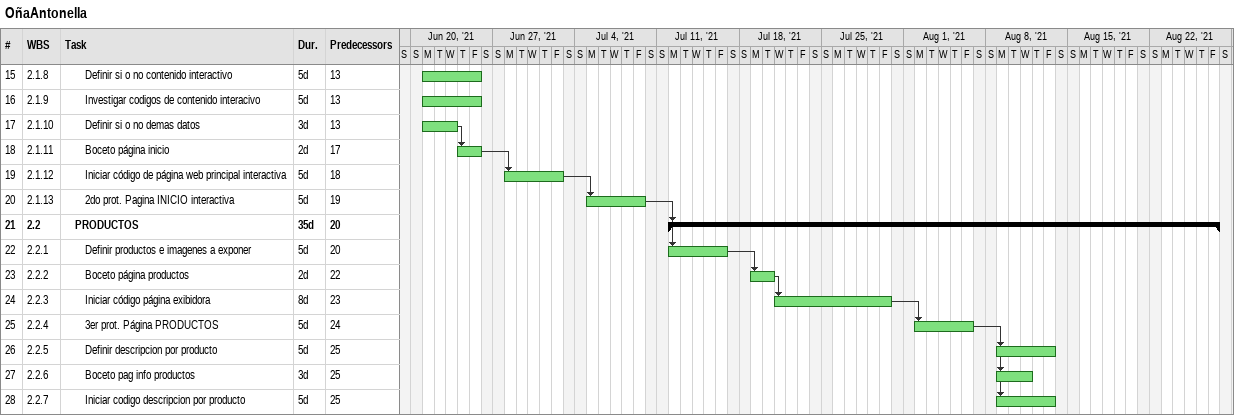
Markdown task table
OñaAntonella

| ID | WBS | Task | Duration | Start | Finish | Predecessors |
|---|---|---|---|---|---|---|
| 15 | 2.1.8 | Definir si o no contenido interactivo | 5d | 2021-06-21 | 2021-06-25 | 13 |
| 16 | 2.1.9 | Investigar codigos de contenido interacivo | 5d | 2021-06-21 | 2021-06-25 | 13 |
| 17 | 2.1.10 | Definir si o no demas datos | 3d | 2021-06-21 | 2021-06-23 | 13 |
| 18 | 2.1.11 | Boceto página inicio | 2d | 2021-06-24 | 2021-06-25 | 17 |
| 19 | 2.1.12 | Iniciar código de página web principal interactiva | 5d | 2021-06-28 | 2021-07-02 | 18 |
| 20 | 2.1.13 | 2do prot. Pagina INICIO interactiva | 5d | 2021-07-05 | 2021-07-09 | 19 |
| 21 | 2.2 | **PRODUCTOS** | 35d | 2021-07-12 | 2021-08-27 | 20 |
| 22 | 2.2.1 | Definir productos e imagenes a exponer | 5d | 2021-07-12 | 2021-07-16 | 20 |
| 23 | 2.2.2 | Boceto página productos | 2d | 2021-07-19 | 2021-07-20 | 22 |
| 24 | 2.2.3 | Iniciar código página exibidora | 8d | 2021-07-21 | 2021-07-30 | 23 |
| 25 | 2.2.4 | 3er prot. Página PRODUCTOS | 5d | 2021-08-02 | 2021-08-06 | 24 |
| 26 | 2.2.5 | Definir descripcion por producto | 5d | 2021-08-09 | 2021-08-13 | 25 |
| 27 | 2.2.6 | Boceto pag info productos | 3d | 2021-08-09 | 2021-08-11 | 25 |
| 28 | 2.2.7 | Iniciar codigo descripcion por producto | 5d | 2021-08-09 | 2021-08-13 | 25 |
